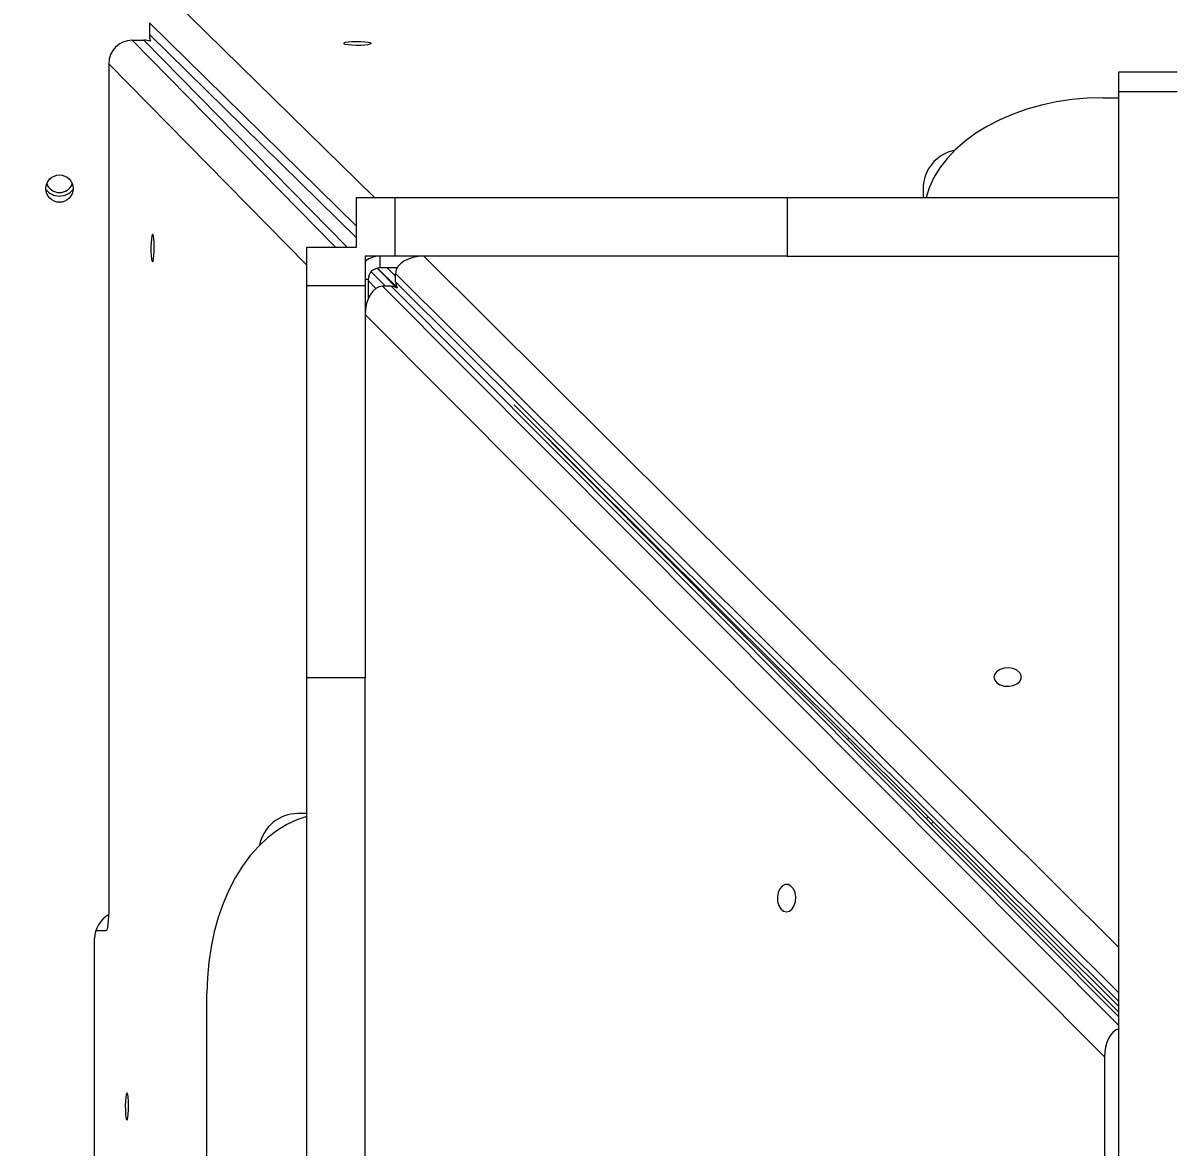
# Model space of a CAD drawing. Header units: millimetres. Extents: x -6328 to 5334, y -5037 to 4112.
# Drawn here: x -1022 to -728.7, y 843.9 to 1131.7 of the extents above; entities that cross this region are included whole.
import ezdxf

# ---------------------------------------------------------------- set-up
doc = ezdxf.new("R2010")
doc.units = ezdxf.units.MM
for name, color, linetype in [('DIKOM_ОБЪЕКТ', 7, 'Continuous'), ('DIKOM_РАЗМЕР_ЗОНА', 7, 'Continuous'), ('DIKOM_РАЗМЕР_ОБЪЕКТА', 7, 'Continuous')]:
    doc.layers.add(name, color=color, linetype=linetype)
doc.styles.add('style1', font='arial.ttf', dxfattribs={"width": 0.8})
doc.dimstyles.new('1-50', dxfattribs={"dimtxt": 300, "dimasz": 200, "dimexe": 100, "dimexo": 0, "dimgap": 100, "dimtad": 1, "dimtxsty": 'style1', "dimcen": 200, "dimclrd": 7, "dimclre": 7, "dimclrt": 7, "dimadec": 1, "dimazin": 2, "dimtfac": 1, "dimtmove": 0, "dimatfit": 2, "dimfxl": 0, "dimlwd": 25, "dimlwe": 18, "dimarcsym": 0})

# ---------------------------------------------------------------- blocks, each defined once
blk = doc.blocks.new('*D2')
at = {"layer": 'Defpoints', "color": 0, "transparency": 16777216}
for p in [(-5303.77, 2121.42), (-1621.11, 2121.42), (560.33, -2395.62)]:
    blk.add_point(p, dxfattribs=at)
at = {"layer": 'DIKOM_РАЗМЕР_ОБЪЕКТА', "color": 7, "lineweight": 18, "transparency": 16777216}
for p, q in [((-1621.11, 2121.42), (-5403.77, 2121.42)), ((560.33, -2395.62), (-5403.77, -2395.62))]:
    blk.add_line(p, q, dxfattribs=at)
at = {"layer": 'DIKOM_РАЗМЕР_ОБЪЕКТА', "color": 7, "lineweight": 25, "transparency": 16777216}
blk.add_line((-5303.77, -2195.62), (-5303.77, 1921.42), dxfattribs=at)
at = {"layer": 'DIKOM_РАЗМЕР_ОБЪЕКТА', "color": 7, "transparency": 16777216}
for points in [[(-5337.11, 1921.42), (-5270.44, 1921.42), (-5303.77, 2121.42)], [(-5337.11, -2195.62), (-5270.44, -2195.62), (-5303.77, -2395.62)]]:
    blk.add_solid(points, dxfattribs=at)
at = {"layer": 'DIKOM_РАЗМЕР_ОБЪЕКТА', "color": 7, "transparency": 16777216, "insert": (-5556.94, -137.1), "char_height": 300, "attachment_point": 5, "rotation": 90, "style": 'style1'}
blk.add_mtext('4500', dxfattribs=at)
blk = doc.blocks.new('*D3')
at = {"layer": 'Defpoints', "color": 0, "transparency": 16777216}
for p in [(-1814.92, 4111.71), (-5877.98, -3895.62), (33.33, -3895.62)]:
    blk.add_point(p, dxfattribs=at)
at = {"layer": 'DIKOM_РАЗМЕР_ЗОНА', "color": 7, "lineweight": 18, "transparency": 16777216}
for p, q in [((-1814.92, 4111.71), (-5977.98, 4111.71)), ((33.33, -3895.62), (-5977.98, -3895.62))]:
    blk.add_line(p, q, dxfattribs=at)
at = {"layer": 'DIKOM_РАЗМЕР_ЗОНА', "color": 7, "lineweight": 25, "transparency": 16777216}
blk.add_line((-5877.98, 3911.71), (-5877.98, -3695.62), dxfattribs=at)
at = {"layer": 'DIKOM_РАЗМЕР_ЗОНА', "color": 7, "transparency": 16777216}
for points in [[(-5911.31, 3911.71), (-5844.65, 3911.71), (-5877.98, 4111.71)], [(-5911.31, -3695.62), (-5844.65, -3695.62), (-5877.98, -3895.62)]]:
    blk.add_solid(points, dxfattribs=at)
at = {"layer": 'DIKOM_РАЗМЕР_ЗОНА', "color": 7, "transparency": 16777216, "insert": (-6131.15, 108.05), "char_height": 300, "attachment_point": 5, "rotation": 90, "style": 'style1'}
blk.add_mtext('8000', dxfattribs=at)

msp = doc.modelspace()

# ---------------------------------------------------------------- linework, layer by layer
at = {"layer": 'DIKOM_ОБЪЕКТ', "color": 7, "linetype": 'Continuous', "lineweight": 15}
for p, q in [((-983.626, 1137.703), (-932.042, 1087.056)), ((-989.67, 1131.746), (-989.67, 1128.768)), ((-936.67, 1079.708), (-989.67, 1131.746)), ((-994.106, 1127.311), (-991.127, 1127.311)), ((-994.106, 1127.311), (-942.068, 1074.311)), ((-939.089, 1074.311), (-991.127, 1127.311)), ((-989.67, 1128.768), (-936.67, 1076.73)), ((-1000.063, 1121.266), (-1000.063, 905.311)), ((-949.416, 1069.683), (-1000.063, 1121.266)), ((-726.67, 1119.131), (-741.67, 1119.131)), ((-741.67, 1119.131), (-741.67, 1114.131)), ((-745.67, 1112.584), (-741.67, 1112.584)), ((-726.67, 1114.131), (-741.67, 1114.131)), ((-741.67, 1114.131), (-741.67, 829.311)), ((-791.67, 1089.311), (-791.67, 1087.056)), ((-936.67, 1074.311), (-936.67, 1087.056)), ((-936.67, 1087.056), (-926.826, 1087.056)), ((-926.826, 1087.056), (-926.826, 1072.056)), ((-926.826, 1087.056), (-826.446, 1087.056)), ((-826.446, 1087.056), (-826.446, 1072.056)), ((-826.446, 1087.056), (-741.67, 1087.056)), ((-949.416, 1074.311), (-936.67, 1074.311)), ((-949.416, 1064.467), (-949.416, 1074.311)), ((-926.826, 1072.056), (-934.43, 1072.056)), ((-934.416, 1072.042), (-934.416, 1064.467)), ((-933.633, 1071.274), (-933.648, 1071.288)), ((-933.648, 1071.288), (-933.633, 1071.274)), ((-931.91, 1072.056), (-931.801, 1071.949)), ((-930.67, 1072.056), (-930.67, 1069.056)), ((-826.446, 1072.056), (-926.826, 1072.056)), ((-919.419, 1072.056), (-741.67, 895.123)), ((-826.446, 1072.056), (-741.67, 1072.056)), ((-929.271, 1064.311), (-932.926, 1068.034)), ((-926.486, 1063.994), (-931.374, 1068.973)), ((-931.305, 1068.988), (-926.353, 1064.126)), ((-926.284, 1069.056), (-930.67, 1069.056)), ((-928.855, 1069.056), (-926.67, 1066.911)), ((-926.67, 1065.42), (-926.67, 1067.632)), ((-741.67, 883.481), (-926.67, 1067.632)), ((-933.67, 1066.056), (-934.416, 1066.056)), ((-933.67, 1066.056), (-933.67, 1061.088)), ((-933.67, 1065.758), (-931.698, 1063.749)), ((-926.67, 1065.42), (-741.67, 881.268)), ((-934.416, 1064.467), (-949.416, 1064.467)), ((-949.416, 964.087), (-949.416, 1064.467)), ((-934.416, 1064.467), (-934.416, 964.087)), ((-927.779, 1064.311), (-929.991, 1064.311)), ((-929.991, 1064.311), (-741.67, 875.122)), ((-741.67, 877.344), (-927.779, 1064.311)), ((-745.287, 867.06), (-934.416, 1057.06)), ((-741.67, 878.598), (-896.347, 1033.988)), ((-896.347, 1033.988), (-741.67, 880.02)), ((-934.416, 964.087), (-949.416, 964.087)), ((-949.416, 744.535), (-949.416, 964.087)), ((-934.416, 744.535), (-934.416, 964.087)), ((-949.416, 929.311), (-951.67, 929.311)), ((-1000.779, 899.311), (-1003.378, 899.311)), ((-1003.67, 811.311), (-1003.67, 897.311)), ((-974.943, 825.311), (-974.943, 883.311)), ((-745.287, 867.06), (-745.287, 841.562))]:
    msp.add_line(p, q, dxfattribs=at)
at = {"layer": 'DIKOM_ОБЪЕКТ', "color": 7, "linetype": 'Continuous', "lineweight": 15, "flags": 128}
for points in [[(-932.946, 1126.491), (-933.136, 1126.627), (-933.684, 1126.748), (-934.532, 1126.841), (-935.587, 1126.896), (-936.735, 1126.907), (-937.852, 1126.874), (-938.817, 1126.798), (-939.524, 1126.69), (-939.898, 1126.56), (-939.898, 1126.422), (-939.524, 1126.292), (-938.817, 1126.183), (-937.852, 1126.108), (-936.735, 1126.074), (-935.587, 1126.085), (-934.532, 1126.141), (-933.684, 1126.234), (-933.136, 1126.355), (-932.946, 1126.491)], [(-745.67, 1112.584), (-749.679, 1112.466), (-753.658, 1112.112), (-757.576, 1111.525), (-761.403, 1110.71), (-765.11, 1109.673), (-768.67, 1108.421), (-772.055, 1106.965), (-775.238, 1105.315), (-778.197, 1103.483), (-780.908, 1101.485), (-783.351, 1099.334), (-785.507, 1097.048), (-787.36, 1094.644), (-788.896, 1092.14), (-790.103, 1089.555), (-790.932, 1087.056)], [(-988.85, 1070.587), (-988.714, 1070.776), (-988.593, 1071.325), (-988.5, 1072.172), (-988.445, 1073.228), (-988.433, 1074.376), (-988.467, 1075.493), (-988.543, 1076.457), (-988.651, 1077.165), (-988.781, 1077.539), (-988.919, 1077.539), (-989.049, 1077.165), (-989.158, 1076.457), (-989.233, 1075.493), (-989.267, 1074.376), (-989.255, 1073.228), (-989.2, 1072.172), (-989.107, 1071.325), (-988.986, 1070.776), (-988.85, 1070.587)], [(-773.541, 964.263), (-773.351, 963.496), (-772.803, 962.811), (-771.955, 962.284), (-770.9, 961.972), (-769.752, 961.907), (-768.635, 962.099), (-767.67, 962.524), (-766.963, 963.138), (-766.588, 963.874), (-766.588, 964.653), (-766.963, 965.389), (-767.67, 966.003), (-768.635, 966.428), (-769.752, 966.62), (-770.9, 966.555), (-771.955, 966.243), (-772.803, 965.716), (-773.351, 965.031), (-773.541, 964.263)], [(-811.035, 948.283), (-810.806, 948.525), (-810.648, 948.682)], [(-949.416, 928.573), (-951.914, 927.743), (-954.499, 926.537), (-957.003, 925.001), (-959.408, 923.148), (-961.694, 920.992), (-963.844, 918.549), (-965.843, 915.838), (-967.674, 912.879), (-969.324, 909.695), (-970.78, 906.311), (-972.032, 902.751), (-973.069, 899.044), (-973.884, 895.216), (-974.471, 891.298), (-974.825, 887.32), (-974.943, 883.311)], [(-790.394, 928.52), (-790.746, 928.178), (-790.882, 928.036)], [(-826.623, 904.181), (-825.855, 904.371), (-825.171, 904.919), (-824.644, 905.767), (-824.331, 906.822), (-824.267, 907.97), (-824.458, 909.087), (-824.884, 910.052), (-825.498, 910.759), (-826.234, 911.134), (-827.012, 911.134), (-827.748, 910.759), (-828.362, 910.052), (-828.788, 909.087), (-828.979, 907.97), (-828.915, 906.822), (-828.602, 905.767), (-828.075, 904.919), (-827.39, 904.371), (-826.623, 904.181)], [(-1000.063, 905.311), (-1000.076, 904.14), (-1000.117, 903.015), (-1000.183, 901.977), (-1000.273, 901.068), (-1000.381, 900.322), (-1000.505, 899.767), (-1000.64, 899.426), (-1000.779, 899.311)], [(-995.404, 850.811), (-995.268, 851), (-995.147, 851.549), (-995.054, 852.396), (-994.998, 853.451), (-994.987, 854.6), (-995.021, 855.717), (-995.096, 856.681), (-995.205, 857.389), (-995.335, 857.763), (-995.473, 857.763), (-995.603, 857.389), (-995.711, 856.681), (-995.787, 855.717), (-995.82, 854.6), (-995.809, 853.451), (-995.754, 852.396), (-995.661, 851.549), (-995.54, 851), (-995.404, 850.811)]]:
    msp.add_lwpolyline(points, dxfattribs=at)
at = {"layer": 'DIKOM_ОБЪЕКТ', "color": 7, "linetype": 'Continuous', "lineweight": 15}
msp.add_circle((-1012.67, 1089.311), 3.5, dxfattribs=at)
for centre, radius, start, end in [((-781.67, 1089.311), 10, 100.89869, 180), ((-1012.67, 1091.811), 4.4, 217.3928, 322.60721), ((-1012.67, 1091.811), 3.5, 200.92507, 339.07494), ((-930.67, 1066.056), 6, 90, 128.62857), ((-930.67, 1066.056), 3, 90, 180), ((-951.67, 919.311), 10, 90, 169.10131), ((-785.889, 923.501), 4.917, 130.7124, 138.82689), ((-996.67, 897.311), 7, 119.33475, 180)]:
    msp.add_arc(centre, radius, start, end, dxfattribs=at)
for centre, major_axis, ratio, start_param, end_param in [((-994.106, 1121.266), (0, 6.044), 0.9855715, 0, 1.5707963), ((-991.127, 1121.266), (0, 6.044), 0.9855715, 5.9916775, 6.2831853), ((-983.626, 1128.768), (-6.044, 0), 0.9855715, 0, 0.2915078), ((-919.419, 1067.632), (-7.251, 0), 0.6101789, 4.712389, 6.2831853), ((-919.419, 1065.42), (-7.251, 0), 0.6101789, 0, 0.3698667), ((-929.991, 1057.06), (0, 7.251), 0.6101789, 0, 1.5707963), ((-927.779, 1057.06), (0, 7.251), 0.6101789, 5.9133186, 6.2831853), ((-740.863, 867.06), (0, 7.251), 0.6101789, 0.1834658, 1.5707963)]:
    msp.add_ellipse(centre, major_axis=major_axis, ratio=ratio, start_param=start_param, end_param=end_param, dxfattribs=at)

# ---------------------------------------------------------------- dimensions: what is measured, and where the dimension line sits
at = {"layer": 'DIKOM_РАЗМЕР_ЗОНА'}
dim = msp.add_linear_dim(base=(-5877.98, -3895.616), p1=(-1814.925, 4111.709), p2=(33.33, -3895.616), angle=90, text='8000', dimstyle='1-50', dxfattribs=at)
dim.commit()
dim.dimension.update_dxf_attribs({"geometry": '*D3', "text_midpoint": (-5877.98, 108.046), "dimtype": 160})
at = {"layer": 'DIKOM_РАЗМЕР_ОБЪЕКТА'}
dim = msp.add_linear_dim(base=(-5303.773, 2121.419), p1=(560.33, -2395.616), p2=(-1621.109, 2121.419), angle=90, text='4500', dimstyle='1-50', dxfattribs=at)
dim.commit()
dim.dimension.update_dxf_attribs({"geometry": '*D2', "text_midpoint": (-5303.773, -137.099), "dimtype": 160})

doc.saveas('drawing.dxf')
